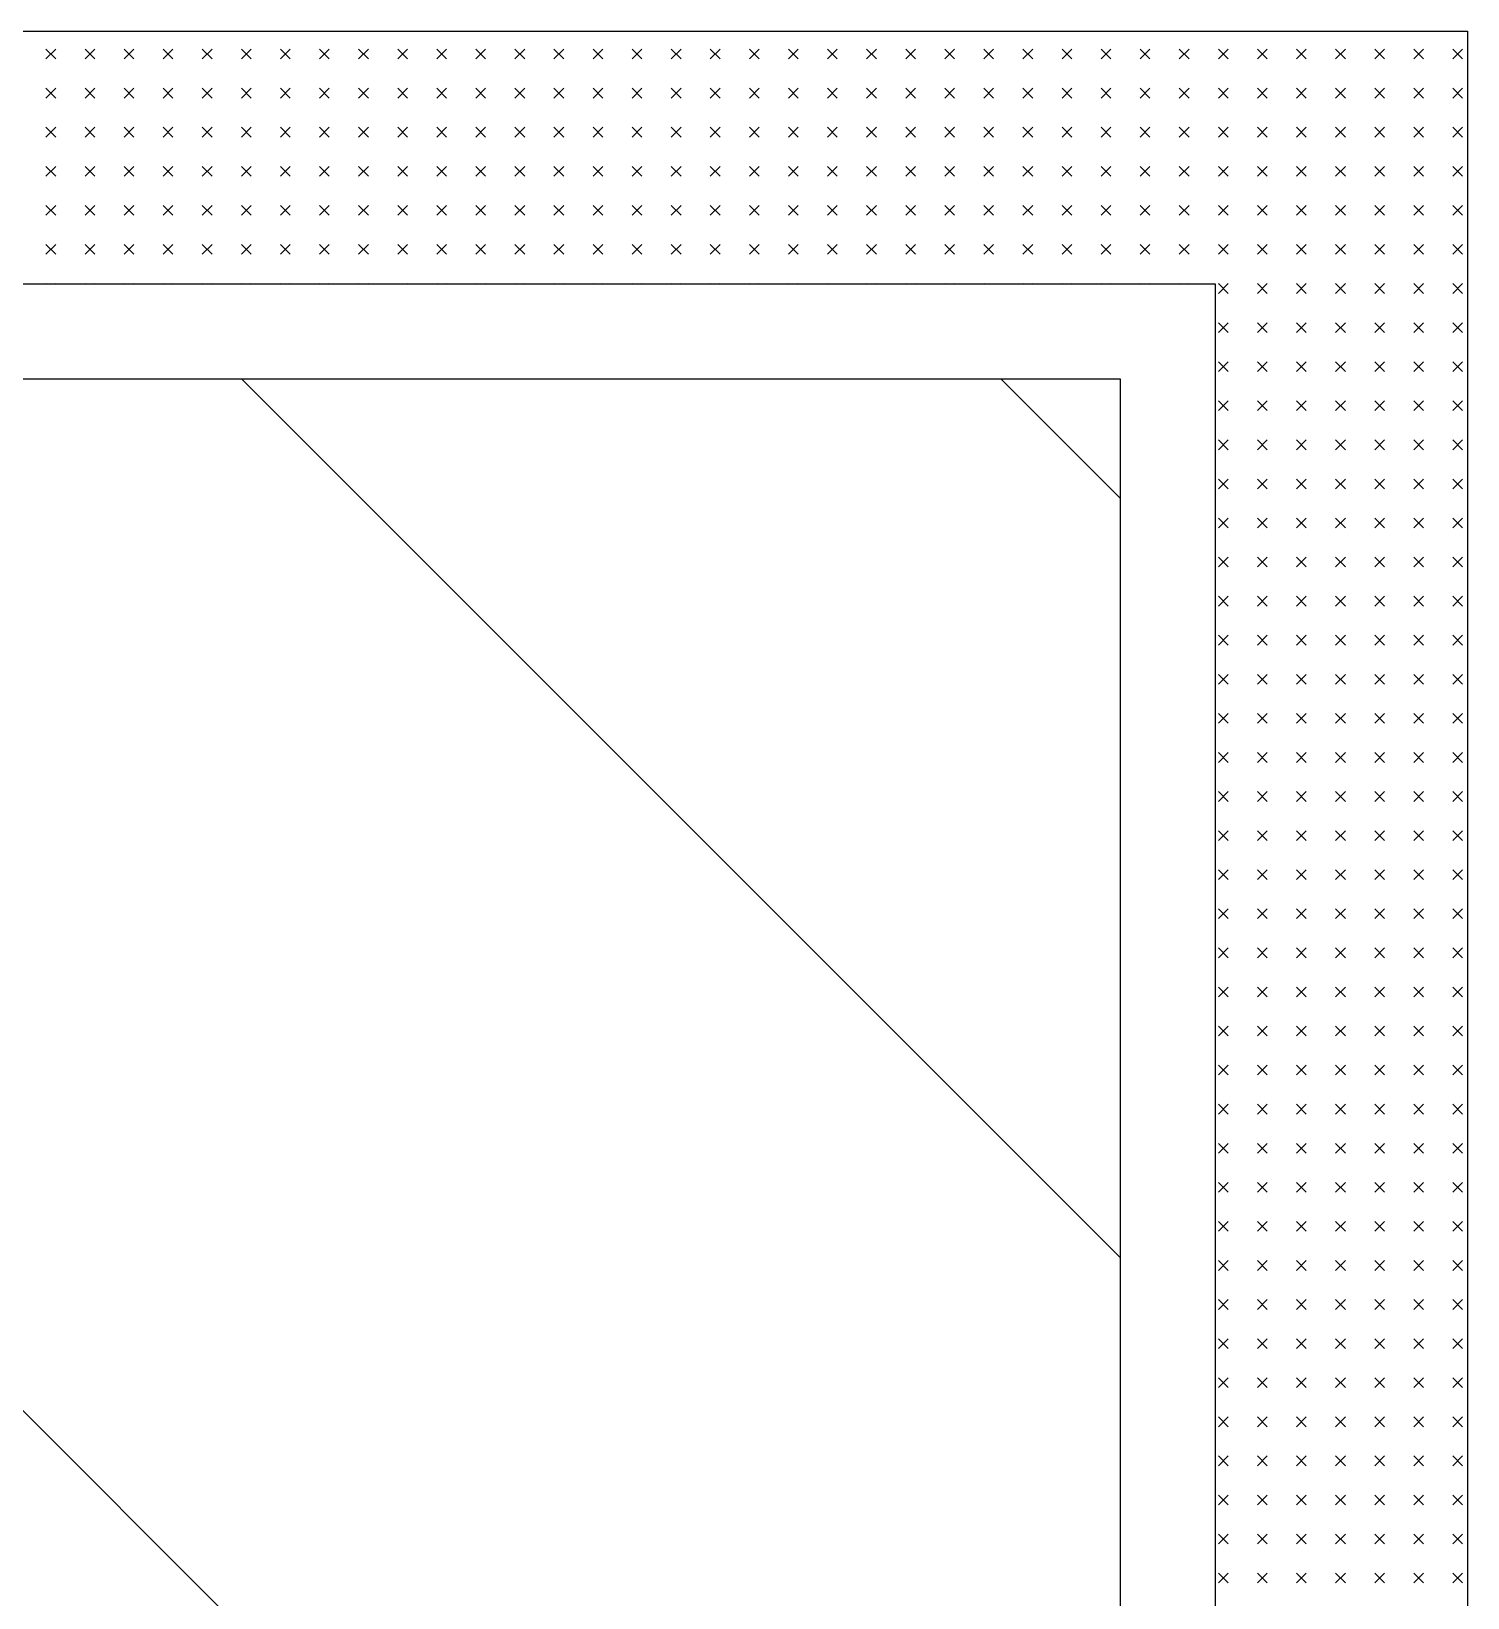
# Model space of a CAD drawing. Extents: x -6243262 to 3079315, y -2914302 to 172723.
# Drawn here: x -5825971 to -5825510, y -665148 to -664644 of the extents above; entities that cross this region are included whole.
import ezdxf

# ---------------------------------------------------------------- set-up
doc = ezdxf.new("R2010")
doc.units = 0
doc.header["$LTSCALE"] = 1000
doc.layers.add('fur', color=253, linetype='Continuous')

# ---------------------------------------------------------------- blocks, each defined once
blk = doc.blocks.new('$plan$00002641')
at = {"layer": 'fur', "color": 0}
for p, q in [((1287.8, 393.54), (1287.8, -357.56)), ((1318.25, 363.09), (1318.25, -327.11)), ((2002.59, -327.11), (1318.25, 357.23)), ((1215.48, 18.16), (1212.34, 15.02)), ((1215.48, 15.02), (1212.34, 18.16)), ((1228.04, 18.16), (1224.9, 15.02)), ((1228.04, 15.02), (1224.9, 18.16)), ((1240.6, 18.16), (1237.46, 15.02)), ((1240.6, 15.02), (1237.46, 18.16)), ((1253.16, 18.16), (1250.02, 15.02)), ((1253.16, 15.02), (1250.02, 18.16)), ((1265.72, 18.16), (1262.58, 15.02)), ((1265.72, 15.02), (1262.58, 18.16)), ((1278.28, 18.16), (1275.14, 15.02)), ((1278.28, 15.02), (1275.14, 18.16)), ((1287.8, 18.06), (1287.7, 18.16)), ((1287.8, 15.12), (1287.7, 15.02)), ((1215.48, 5.6), (1212.34, 2.46)), ((1215.48, 2.46), (1212.34, 5.6)), ((1228.04, 5.6), (1224.9, 2.46)), ((1228.04, 2.46), (1224.9, 5.6)), ((1240.6, 5.6), (1237.46, 2.46)), ((1240.6, 2.46), (1237.46, 5.6)), ((1253.16, 5.6), (1250.02, 2.46)), ((1253.16, 2.46), (1250.02, 5.6)), ((1265.72, 5.6), (1262.58, 2.46)), ((1265.72, 2.46), (1262.58, 5.6)), ((1278.28, 5.6), (1275.14, 2.46)), ((1278.28, 2.46), (1275.14, 5.6)), ((1287.8, 5.5), (1287.7, 5.6)), ((1287.8, 2.56), (1287.7, 2.46)), ((1215.48, -6.96), (1212.34, -10.1)), ((1215.48, -10.1), (1212.34, -6.96)), ((1228.04, -6.96), (1224.9, -10.1)), ((1228.04, -10.1), (1224.9, -6.96)), ((1240.6, -6.96), (1237.46, -10.1)), ((1240.6, -10.1), (1237.46, -6.96)), ((1253.16, -6.96), (1250.02, -10.1)), ((1253.16, -10.1), (1250.02, -6.96)), ((1265.72, -6.96), (1262.58, -10.1)), ((1265.72, -10.1), (1262.58, -6.96)), ((1278.28, -6.96), (1275.14, -10.1)), ((1278.28, -10.1), (1275.14, -6.96)), ((1287.8, -7.06), (1287.7, -6.96)), ((1287.8, -10), (1287.7, -10.1)), ((1215.48, -19.52), (1212.34, -22.66)), ((1215.48, -22.66), (1212.34, -19.52)), ((1228.04, -19.52), (1224.9, -22.66)), ((1228.04, -22.66), (1224.9, -19.52)), ((1240.6, -19.52), (1237.46, -22.66)), ((1240.6, -22.66), (1237.46, -19.52)), ((1253.16, -19.52), (1250.02, -22.66)), ((1253.16, -22.66), (1250.02, -19.52)), ((1265.72, -19.52), (1262.58, -22.66)), ((1265.72, -22.66), (1262.58, -19.52)), ((1278.28, -19.52), (1275.14, -22.66)), ((1278.28, -22.66), (1275.14, -19.52)), ((1287.8, -19.62), (1287.7, -19.52)), ((1287.8, -22.56), (1287.7, -22.66)), ((1215.48, -32.08), (1212.34, -35.22)), ((1215.48, -35.22), (1212.34, -32.08)), ((1228.04, -32.08), (1224.9, -35.22)), ((1228.04, -35.22), (1224.9, -32.08)), ((1240.6, -32.08), (1237.46, -35.22)), ((1240.6, -35.22), (1237.46, -32.08)), ((1253.16, -32.08), (1250.02, -35.22)), ((1253.16, -35.22), (1250.02, -32.08)), ((1265.72, -32.08), (1262.58, -35.22)), ((1265.72, -35.22), (1262.58, -32.08)), ((1278.28, -32.08), (1275.14, -35.22)), ((1278.28, -35.22), (1275.14, -32.08)), ((1287.8, -32.18), (1287.7, -32.08)), ((1287.8, -35.12), (1287.7, -35.22)), ((1215.48, -44.64), (1212.34, -47.78)), ((1215.48, -47.78), (1212.34, -44.64)), ((1228.04, -44.64), (1224.9, -47.78)), ((1228.04, -47.78), (1224.9, -44.64)), ((1240.6, -44.64), (1237.46, -47.78)), ((1240.6, -47.78), (1237.46, -44.64)), ((1253.16, -44.64), (1250.02, -47.78)), ((1253.16, -47.78), (1250.02, -44.64)), ((1265.72, -44.64), (1262.58, -47.78)), ((1265.72, -47.78), (1262.58, -44.64)), ((1278.28, -44.64), (1275.14, -47.78)), ((1278.28, -47.78), (1275.14, -44.64)), ((1287.8, -44.74), (1287.7, -44.64)), ((1600.67, -327.11), (1318.25, -44.69)), ((1287.8, -47.68), (1287.7, -47.78)), ((1215.48, -57.2), (1212.34, -60.34)), ((1215.48, -60.34), (1212.34, -57.2)), ((1228.04, -57.2), (1224.9, -60.34)), ((1228.04, -60.34), (1224.9, -57.2)), ((1240.6, -57.2), (1237.46, -60.34)), ((1240.6, -60.34), (1237.46, -57.2)), ((1253.16, -57.2), (1250.02, -60.34)), ((1253.16, -60.34), (1250.02, -57.2)), ((1265.72, -57.2), (1262.58, -60.34)), ((1265.72, -60.34), (1262.58, -57.2)), ((1278.28, -57.2), (1275.14, -60.34)), ((1278.28, -60.34), (1275.14, -57.2)), ((1287.8, -57.3), (1287.7, -57.2)), ((1287.8, -60.24), (1287.7, -60.34)), ((1215.48, -69.76), (1212.34, -72.9)), ((1215.48, -72.9), (1212.34, -69.76)), ((1228.04, -69.76), (1224.9, -72.9)), ((1228.04, -72.9), (1224.9, -69.76)), ((1240.6, -69.76), (1237.46, -72.9)), ((1240.6, -72.9), (1237.46, -69.76)), ((1253.16, -69.76), (1250.02, -72.9)), ((1253.16, -72.9), (1250.02, -69.76)), ((1265.72, -69.76), (1262.58, -72.9)), ((1265.72, -72.9), (1262.58, -69.76)), ((1278.28, -69.76), (1275.14, -72.9)), ((1278.28, -72.9), (1275.14, -69.76)), ((1287.8, -69.86), (1287.7, -69.76)), ((1287.8, -72.8), (1287.7, -72.9)), ((1215.48, -82.32), (1212.34, -85.46)), ((1215.48, -85.46), (1212.34, -82.32)), ((1228.04, -82.32), (1224.9, -85.46)), ((1228.04, -85.46), (1224.9, -82.32)), ((1240.6, -82.32), (1237.46, -85.46)), ((1240.6, -85.46), (1237.46, -82.32)), ((1253.16, -82.32), (1250.02, -85.46)), ((1253.16, -85.46), (1250.02, -82.32)), ((1265.72, -82.32), (1262.58, -85.46)), ((1265.72, -85.46), (1262.58, -82.32)), ((1278.28, -82.32), (1275.14, -85.46)), ((1278.28, -85.46), (1275.14, -82.32)), ((1287.8, -82.42), (1287.7, -82.32)), ((1287.8, -85.36), (1287.7, -85.46)), ((1215.48, -94.88), (1212.34, -98.02)), ((1215.48, -98.02), (1212.34, -94.88)), ((1228.04, -94.88), (1224.9, -98.02)), ((1228.04, -98.02), (1224.9, -94.88)), ((1240.6, -94.88), (1237.46, -98.02)), ((1240.6, -98.02), (1237.46, -94.88)), ((1253.16, -94.88), (1250.02, -98.02)), ((1253.16, -98.02), (1250.02, -94.88)), ((1265.72, -94.88), (1262.58, -98.02)), ((1265.72, -98.02), (1262.58, -94.88)), ((1278.28, -94.88), (1275.14, -98.02)), ((1278.28, -98.02), (1275.14, -94.88)), ((1287.8, -94.98), (1287.7, -94.88)), ((1287.8, -97.92), (1287.7, -98.02)), ((1215.48, -107.44), (1212.34, -110.58)), ((1215.48, -110.58), (1212.34, -107.44)), ((1228.04, -107.44), (1224.9, -110.58)), ((1228.04, -110.58), (1224.9, -107.44)), ((1240.6, -107.44), (1237.46, -110.58)), ((1240.6, -110.58), (1237.46, -107.44)), ((1253.16, -107.44), (1250.02, -110.58)), ((1253.16, -110.58), (1250.02, -107.44)), ((1265.72, -107.44), (1262.58, -110.58)), ((1265.72, -110.58), (1262.58, -107.44)), ((1278.28, -107.44), (1275.14, -110.58)), ((1278.28, -110.58), (1275.14, -107.44)), ((1287.8, -107.54), (1287.7, -107.44)), ((1287.8, -110.48), (1287.7, -110.58)), ((1215.48, -120), (1212.34, -123.14)), ((1215.48, -123.14), (1212.34, -120)), ((1228.04, -120), (1224.9, -123.14)), ((1228.04, -123.14), (1224.9, -120)), ((1240.6, -120), (1237.46, -123.14)), ((1240.6, -123.14), (1237.46, -120)), ((1253.16, -120), (1250.02, -123.14)), ((1253.16, -123.14), (1250.02, -120)), ((1265.72, -120), (1262.58, -123.14)), ((1265.72, -123.14), (1262.58, -120)), ((1278.28, -120), (1275.14, -123.14)), ((1278.28, -123.14), (1275.14, -120)), ((1287.8, -120.1), (1287.7, -120)), ((1287.8, -123.04), (1287.7, -123.14)), ((1215.48, -132.56), (1212.34, -135.7)), ((1215.48, -135.7), (1212.34, -132.56)), ((1228.04, -132.56), (1224.9, -135.7)), ((1228.04, -135.7), (1224.9, -132.56)), ((1240.6, -132.56), (1237.46, -135.7)), ((1240.6, -135.7), (1237.46, -132.56)), ((1253.16, -132.56), (1250.02, -135.7)), ((1253.16, -135.7), (1250.02, -132.56)), ((1265.72, -132.56), (1262.58, -135.7)), ((1265.72, -135.7), (1262.58, -132.56)), ((1278.28, -132.56), (1275.14, -135.7)), ((1278.28, -135.7), (1275.14, -132.56)), ((1287.8, -132.66), (1287.7, -132.56)), ((1287.8, -135.6), (1287.7, -135.7)), ((1215.48, -145.12), (1212.34, -148.26)), ((1215.48, -148.26), (1212.34, -145.12)), ((1228.04, -145.12), (1224.9, -148.26)), ((1228.04, -148.26), (1224.9, -145.12)), ((1240.6, -145.12), (1237.46, -148.26)), ((1240.6, -148.26), (1237.46, -145.12)), ((1253.16, -145.12), (1250.02, -148.26)), ((1253.16, -148.26), (1250.02, -145.12)), ((1265.72, -145.12), (1262.58, -148.26)), ((1265.72, -148.26), (1262.58, -145.12)), ((1278.28, -148.26), (1275.14, -145.12)), ((1278.28, -145.12), (1275.14, -148.26)), ((1287.8, -145.22), (1287.7, -145.12)), ((1287.8, -148.16), (1287.7, -148.26)), ((1215.48, -157.68), (1212.34, -160.82)), ((1215.48, -160.82), (1212.34, -157.68)), ((1228.04, -157.68), (1224.9, -160.82)), ((1228.04, -160.82), (1224.9, -157.68)), ((1240.6, -157.68), (1237.46, -160.82)), ((1240.6, -160.82), (1237.46, -157.68)), ((1253.16, -157.68), (1250.02, -160.82)), ((1253.16, -160.82), (1250.02, -157.68)), ((1265.72, -160.82), (1262.58, -157.68)), ((1265.72, -157.68), (1262.58, -160.82)), ((1278.28, -160.82), (1275.14, -157.68)), ((1278.28, -157.68), (1275.14, -160.82)), ((1287.8, -157.78), (1287.7, -157.68)), ((1287.8, -160.72), (1287.7, -160.82)), ((1215.48, -170.24), (1212.34, -173.38)), ((1215.48, -173.38), (1212.34, -170.24)), ((1228.04, -170.24), (1224.9, -173.38)), ((1228.04, -173.38), (1224.9, -170.24)), ((1240.6, -170.24), (1237.46, -173.38)), ((1240.6, -173.38), (1237.46, -170.24)), ((1253.16, -173.38), (1250.02, -170.24)), ((1253.16, -170.24), (1250.02, -173.38)), ((1265.72, -173.38), (1262.58, -170.24)), ((1265.72, -170.24), (1262.58, -173.38)), ((1278.28, -173.38), (1275.14, -170.24)), ((1278.28, -170.24), (1275.14, -173.38)), ((1287.8, -170.34), (1287.7, -170.24)), ((1287.8, -173.28), (1287.7, -173.38)), ((1215.48, -182.8), (1212.34, -185.94)), ((1215.48, -185.94), (1212.34, -182.8)), ((1228.04, -182.8), (1224.9, -185.94)), ((1228.04, -185.94), (1224.9, -182.8)), ((1240.6, -185.94), (1237.46, -182.8)), ((1240.6, -182.8), (1237.46, -185.94)), ((1253.16, -185.94), (1250.02, -182.8)), ((1253.16, -182.8), (1250.02, -185.94)), ((1265.72, -185.94), (1262.58, -182.8)), ((1265.72, -182.8), (1262.58, -185.94)), ((1278.28, -185.94), (1275.14, -182.8)), ((1278.28, -182.8), (1275.14, -185.94)), ((1287.8, -182.9), (1287.7, -182.8)), ((1287.8, -185.84), (1287.7, -185.94)), ((1215.48, -195.36), (1212.34, -198.5)), ((1215.48, -198.5), (1212.34, -195.36)), ((1228.04, -195.36), (1224.9, -198.5)), ((1228.04, -198.5), (1224.9, -195.36)), ((1240.6, -198.5), (1237.46, -195.36)), ((1240.6, -195.36), (1237.46, -198.5)), ((1253.16, -198.5), (1250.02, -195.36)), ((1253.16, -195.36), (1250.02, -198.5)), ((1265.72, -198.5), (1262.58, -195.36)), ((1265.72, -195.36), (1262.58, -198.5)), ((1278.28, -198.5), (1275.14, -195.36)), ((1278.28, -195.36), (1275.14, -198.5)), ((1287.8, -195.46), (1287.7, -195.36)), ((1287.8, -198.4), (1287.7, -198.5)), ((1215.48, -207.92), (1212.34, -211.06)), ((1215.48, -211.06), (1212.34, -207.92)), ((1228.04, -211.06), (1224.9, -207.92)), ((1228.04, -207.92), (1224.9, -211.06)), ((1240.6, -211.06), (1237.46, -207.92)), ((1240.6, -207.92), (1237.46, -211.06)), ((1253.16, -211.06), (1250.02, -207.92)), ((1253.16, -207.92), (1250.02, -211.06)), ((1265.72, -211.06), (1262.58, -207.92)), ((1265.72, -207.92), (1262.58, -211.06)), ((1278.28, -211.06), (1275.14, -207.92)), ((1278.28, -207.92), (1275.14, -211.06)), ((1287.8, -208.02), (1287.7, -207.92)), ((1287.8, -210.96), (1287.7, -211.06)), ((1215.48, -223.62), (1212.34, -220.48)), ((1215.48, -220.48), (1212.34, -223.62)), ((1228.04, -223.62), (1224.9, -220.48)), ((1228.04, -220.48), (1224.9, -223.62)), ((1240.6, -223.62), (1237.46, -220.48)), ((1240.6, -220.48), (1237.46, -223.62)), ((1253.16, -223.62), (1250.02, -220.48)), ((1253.16, -220.48), (1250.02, -223.62)), ((1265.72, -223.62), (1262.58, -220.48)), ((1265.72, -220.48), (1262.58, -223.62)), ((1278.28, -223.62), (1275.14, -220.48)), ((1278.28, -220.48), (1275.14, -223.62)), ((1287.8, -220.58), (1287.7, -220.48)), ((1287.8, -223.52), (1287.7, -223.62)), ((1215.48, -236.18), (1212.34, -233.04)), ((1215.48, -233.04), (1212.34, -236.18)), ((1228.04, -236.18), (1224.9, -233.04)), ((1228.04, -233.04), (1224.9, -236.18)), ((1240.6, -236.18), (1237.46, -233.04)), ((1240.6, -233.04), (1237.46, -236.18)), ((1253.16, -236.18), (1250.02, -233.04)), ((1253.16, -233.04), (1250.02, -236.18)), ((1265.72, -236.18), (1262.58, -233.04)), ((1265.72, -233.04), (1262.58, -236.18)), ((1278.28, -236.18), (1275.14, -233.04)), ((1278.28, -233.04), (1275.14, -236.18)), ((1287.8, -233.14), (1287.7, -233.04)), ((1287.8, -236.08), (1287.7, -236.18)), ((1215.48, -248.74), (1212.34, -245.6)), ((1215.48, -245.6), (1212.34, -248.74)), ((1228.04, -248.74), (1224.9, -245.6)), ((1228.04, -245.6), (1224.9, -248.74)), ((1240.6, -248.74), (1237.46, -245.6)), ((1240.6, -245.6), (1237.46, -248.74)), ((1253.16, -248.74), (1250.02, -245.6)), ((1253.16, -245.6), (1250.02, -248.74)), ((1265.72, -248.74), (1262.58, -245.6)), ((1265.72, -245.6), (1262.58, -248.74)), ((1278.28, -248.74), (1275.14, -245.6)), ((1278.28, -245.6), (1275.14, -248.74)), ((1287.8, -245.7), (1287.7, -245.6)), ((1287.8, -248.64), (1287.7, -248.74)), ((1215.48, -261.3), (1212.34, -258.16)), ((1215.48, -258.16), (1212.34, -261.3)), ((1228.04, -261.3), (1224.9, -258.16)), ((1228.04, -258.16), (1224.9, -261.3)), ((1240.6, -261.3), (1237.46, -258.16)), ((1240.6, -258.16), (1237.46, -261.3)), ((1253.16, -261.3), (1250.02, -258.16)), ((1253.16, -258.16), (1250.02, -261.3)), ((1265.72, -261.3), (1262.58, -258.16)), ((1265.72, -258.16), (1262.58, -261.3)), ((1278.28, -261.3), (1275.14, -258.16)), ((1278.28, -258.16), (1275.14, -261.3)), ((1287.8, -258.26), (1287.7, -258.16)), ((1287.8, -261.2), (1287.7, -261.3)), ((1215.48, -273.86), (1212.34, -270.72)), ((1215.48, -270.72), (1212.34, -273.86)), ((1228.04, -273.86), (1224.9, -270.72)), ((1228.04, -270.72), (1224.9, -273.86)), ((1240.6, -273.86), (1237.46, -270.72)), ((1240.6, -270.72), (1237.46, -273.86)), ((1253.16, -273.86), (1250.02, -270.72)), ((1253.16, -270.72), (1250.02, -273.86)), ((1265.72, -273.86), (1262.58, -270.72)), ((1265.72, -270.72), (1262.58, -273.86)), ((1278.28, -273.86), (1275.14, -270.72)), ((1278.28, -270.72), (1275.14, -273.86)), ((1287.8, -270.82), (1287.7, -270.72)), ((1287.8, -273.76), (1287.7, -273.86)), ((1215.48, -286.42), (1212.34, -283.28)), ((1215.48, -283.28), (1212.34, -286.42)), ((1228.04, -286.42), (1224.9, -283.28)), ((1228.04, -283.28), (1224.9, -286.42)), ((1240.6, -286.42), (1237.46, -283.28)), ((1240.6, -283.28), (1237.46, -286.42)), ((1253.16, -286.42), (1250.02, -283.28)), ((1253.16, -283.28), (1250.02, -286.42)), ((1265.72, -286.42), (1262.58, -283.28)), ((1265.72, -283.28), (1262.58, -286.42)), ((1278.28, -286.42), (1275.14, -283.28)), ((1278.28, -283.28), (1275.14, -286.42)), ((1287.8, -283.38), (1287.7, -283.28)), ((1287.8, -286.32), (1287.7, -286.42)), ((1356.65, -327.11), (1318.25, -288.71)), ((1215.48, -298.98), (1212.34, -295.84)), ((1215.48, -295.84), (1212.34, -298.98)), ((1228.04, -298.98), (1224.9, -295.84)), ((1228.04, -295.84), (1224.9, -298.98)), ((1240.6, -298.98), (1237.46, -295.84)), ((1240.6, -295.84), (1237.46, -298.98)), ((1253.16, -298.98), (1250.02, -295.84)), ((1253.16, -295.84), (1250.02, -298.98)), ((1265.72, -298.98), (1262.58, -295.84)), ((1265.72, -295.84), (1262.58, -298.98)), ((1278.28, -298.98), (1275.14, -295.84)), ((1278.28, -295.84), (1275.14, -298.98)), ((1287.8, -295.94), (1287.7, -295.84)), ((1287.8, -298.88), (1287.7, -298.98)), ((1215.48, -311.54), (1212.34, -308.4)), ((1215.48, -308.4), (1212.34, -311.54)), ((1228.04, -311.54), (1224.9, -308.4)), ((1228.04, -308.4), (1224.9, -311.54)), ((1240.6, -311.54), (1237.46, -308.4)), ((1240.6, -308.4), (1237.46, -311.54)), ((1253.16, -311.54), (1250.02, -308.4)), ((1253.16, -308.4), (1250.02, -311.54)), ((1265.72, -311.54), (1262.58, -308.4)), ((1265.72, -308.4), (1262.58, -311.54)), ((1278.28, -311.54), (1275.14, -308.4)), ((1278.28, -308.4), (1275.14, -311.54)), ((1287.8, -308.5), (1287.7, -308.4)), ((1287.8, -311.44), (1287.7, -311.54)), ((1215.48, -324.1), (1212.34, -320.96)), ((1215.48, -320.96), (1212.34, -324.1)), ((1228.04, -324.1), (1224.9, -320.96)), ((1228.04, -320.96), (1224.9, -324.1)), ((1240.6, -324.1), (1237.46, -320.96)), ((1240.6, -320.96), (1237.46, -324.1)), ((1253.16, -324.1), (1250.02, -320.96)), ((1253.16, -320.96), (1250.02, -324.1)), ((1265.72, -324.1), (1262.58, -320.96)), ((1265.72, -320.96), (1262.58, -324.1)), ((1278.28, -324.1), (1275.14, -320.96)), ((1278.28, -320.96), (1275.14, -324.1)), ((1287.8, -321.06), (1287.7, -320.96)), ((1287.8, -324), (1287.7, -324.1)), ((1318.25, -327.11), (2008.45, -327.11)), ((1215.48, -336.66), (1212.34, -333.52)), ((1215.48, -333.52), (1212.34, -336.66)), ((1228.04, -336.66), (1224.9, -333.52)), ((1228.04, -333.52), (1224.9, -336.66)), ((1240.6, -336.66), (1237.46, -333.52)), ((1240.6, -333.52), (1237.46, -336.66)), ((1253.16, -336.66), (1250.02, -333.52)), ((1253.16, -333.52), (1250.02, -336.66)), ((1265.72, -336.66), (1262.58, -333.52)), ((1265.72, -333.52), (1262.58, -336.66)), ((1278.28, -336.66), (1275.14, -333.52)), ((1278.28, -333.52), (1275.14, -336.66)), ((1287.8, -333.62), (1287.7, -333.52)), ((1287.8, -336.56), (1287.7, -336.66)), ((1215.48, -349.22), (1212.34, -346.08)), ((1215.48, -346.08), (1212.34, -349.22)), ((1228.04, -349.22), (1224.9, -346.08)), ((1228.04, -346.08), (1224.9, -349.22)), ((1240.6, -349.22), (1237.46, -346.08)), ((1240.6, -346.08), (1237.46, -349.22)), ((1253.16, -349.22), (1250.02, -346.08)), ((1253.16, -346.08), (1250.02, -349.22)), ((1265.72, -349.22), (1262.58, -346.08)), ((1265.72, -346.08), (1262.58, -349.22)), ((1278.28, -349.22), (1275.14, -346.08)), ((1278.28, -346.08), (1275.14, -349.22)), ((1287.8, -346.18), (1287.7, -346.08)), ((1287.8, -349.12), (1287.7, -349.22)), ((1215.48, -361.78), (1212.34, -358.64)), ((1215.48, -358.64), (1212.34, -361.78)), ((1228.04, -361.78), (1224.9, -358.64)), ((1228.04, -358.64), (1224.9, -361.78)), ((1240.6, -361.78), (1237.46, -358.64)), ((1240.6, -358.64), (1237.46, -361.78)), ((1253.16, -361.78), (1250.02, -358.64)), ((1253.16, -358.64), (1250.02, -361.78)), ((1265.72, -361.78), (1262.58, -358.64)), ((1265.72, -358.64), (1262.58, -361.78)), ((1278.28, -361.78), (1275.14, -358.64)), ((1278.28, -358.64), (1275.14, -361.78)), ((1290.84, -361.78), (1287.7, -358.64)), ((1290.84, -358.64), (1287.7, -361.78)), ((1287.8, -357.56), (2038.9, -357.56)), ((1303.4, -361.78), (1300.26, -358.64)), ((1303.4, -358.64), (1300.26, -361.78)), ((1315.96, -361.78), (1312.82, -358.64)), ((1315.96, -358.64), (1312.82, -361.78)), ((1328.52, -361.78), (1325.38, -358.64)), ((1328.52, -358.64), (1325.38, -361.78)), ((1341.08, -361.78), (1337.94, -358.64)), ((1341.08, -358.64), (1337.94, -361.78)), ((1353.64, -361.78), (1350.5, -358.64)), ((1353.64, -358.64), (1350.5, -361.78)), ((1366.2, -361.78), (1363.06, -358.64)), ((1366.2, -358.64), (1363.06, -361.78)), ((1378.76, -361.78), (1375.62, -358.64)), ((1378.76, -358.64), (1375.62, -361.78)), ((1391.32, -361.78), (1388.18, -358.64)), ((1391.32, -358.64), (1388.18, -361.78)), ((1403.88, -361.78), (1400.74, -358.64)), ((1403.88, -358.64), (1400.74, -361.78)), ((1416.44, -361.78), (1413.3, -358.64)), ((1416.44, -358.64), (1413.3, -361.78)), ((1429, -361.78), (1425.86, -358.64)), ((1429, -358.64), (1425.86, -361.78)), ((1441.56, -361.78), (1438.42, -358.64)), ((1441.56, -358.64), (1438.42, -361.78)), ((1454.12, -361.78), (1450.98, -358.64)), ((1454.12, -358.64), (1450.98, -361.78)), ((1466.68, -361.78), (1463.54, -358.64)), ((1466.68, -358.64), (1463.54, -361.78)), ((1479.24, -361.78), (1476.1, -358.64)), ((1479.24, -358.64), (1476.1, -361.78)), ((1491.8, -358.64), (1488.66, -361.78)), ((1491.8, -361.78), (1488.66, -358.64)), ((1504.36, -358.64), (1501.22, -361.78)), ((1504.36, -361.78), (1501.22, -358.64)), ((1516.92, -358.64), (1513.78, -361.78)), ((1516.92, -361.78), (1513.78, -358.64)), ((1529.48, -358.64), (1526.34, -361.78)), ((1529.48, -361.78), (1526.34, -358.64)), ((1542.04, -358.64), (1538.9, -361.78)), ((1542.04, -361.78), (1538.9, -358.64)), ((1554.6, -358.64), (1551.46, -361.78)), ((1554.6, -361.78), (1551.46, -358.64)), ((1567.16, -358.64), (1564.02, -361.78)), ((1567.16, -361.78), (1564.02, -358.64)), ((1579.72, -358.64), (1576.58, -361.78)), ((1579.72, -361.78), (1576.58, -358.64)), ((1592.28, -358.64), (1589.14, -361.78)), ((1592.28, -361.78), (1589.14, -358.64)), ((1604.84, -358.64), (1601.7, -361.78)), ((1604.84, -361.78), (1601.7, -358.64)), ((1617.4, -358.64), (1614.26, -361.78)), ((1617.4, -361.78), (1614.26, -358.64)), ((1629.96, -358.64), (1626.82, -361.78)), ((1629.96, -361.78), (1626.82, -358.64)), ((1642.52, -358.64), (1639.38, -361.78)), ((1642.52, -361.78), (1639.38, -358.64)), ((1655.08, -358.64), (1651.94, -361.78)), ((1655.08, -361.78), (1651.94, -358.64)), ((1667.64, -358.64), (1664.5, -361.78)), ((1667.64, -361.78), (1664.5, -358.64)), ((1680.2, -358.64), (1677.06, -361.78)), ((1680.2, -361.78), (1677.06, -358.64)), ((1692.76, -358.64), (1689.62, -361.78)), ((1692.76, -361.78), (1689.62, -358.64)), ((1705.32, -358.64), (1702.18, -361.78)), ((1705.32, -361.78), (1702.18, -358.64)), ((1215.48, -374.34), (1212.34, -371.2)), ((1215.48, -371.2), (1212.34, -374.34)), ((1228.04, -374.34), (1224.9, -371.2)), ((1228.04, -371.2), (1224.9, -374.34)), ((1240.6, -374.34), (1237.46, -371.2)), ((1240.6, -371.2), (1237.46, -374.34)), ((1253.16, -374.34), (1250.02, -371.2)), ((1253.16, -371.2), (1250.02, -374.34)), ((1265.72, -374.34), (1262.58, -371.2)), ((1265.72, -371.2), (1262.58, -374.34)), ((1278.28, -374.34), (1275.14, -371.2)), ((1278.28, -371.2), (1275.14, -374.34)), ((1290.84, -374.34), (1287.7, -371.2)), ((1290.84, -371.2), (1287.7, -374.34)), ((1303.4, -374.34), (1300.26, -371.2)), ((1303.4, -371.2), (1300.26, -374.34)), ((1315.96, -374.34), (1312.82, -371.2)), ((1315.96, -371.2), (1312.82, -374.34)), ((1328.52, -374.34), (1325.38, -371.2)), ((1328.52, -371.2), (1325.38, -374.34)), ((1341.08, -374.34), (1337.94, -371.2)), ((1341.08, -371.2), (1337.94, -374.34)), ((1353.64, -374.34), (1350.5, -371.2)), ((1353.64, -371.2), (1350.5, -374.34)), ((1366.2, -374.34), (1363.06, -371.2)), ((1366.2, -371.2), (1363.06, -374.34)), ((1378.76, -374.34), (1375.62, -371.2)), ((1378.76, -371.2), (1375.62, -374.34)), ((1391.32, -374.34), (1388.18, -371.2)), ((1391.32, -371.2), (1388.18, -374.34)), ((1403.88, -374.34), (1400.74, -371.2)), ((1403.88, -371.2), (1400.74, -374.34)), ((1416.44, -374.34), (1413.3, -371.2)), ((1416.44, -371.2), (1413.3, -374.34)), ((1429, -374.34), (1425.86, -371.2)), ((1429, -371.2), (1425.86, -374.34)), ((1441.56, -374.34), (1438.42, -371.2)), ((1441.56, -371.2), (1438.42, -374.34)), ((1454.12, -374.34), (1450.98, -371.2)), ((1454.12, -371.2), (1450.98, -374.34)), ((1466.68, -374.34), (1463.54, -371.2)), ((1466.68, -371.2), (1463.54, -374.34)), ((1479.24, -374.34), (1476.1, -371.2)), ((1479.24, -371.2), (1476.1, -374.34)), ((1491.8, -371.2), (1488.66, -374.34)), ((1491.8, -374.34), (1488.66, -371.2)), ((1504.36, -371.2), (1501.22, -374.34)), ((1504.36, -374.34), (1501.22, -371.2)), ((1516.92, -371.2), (1513.78, -374.34)), ((1516.92, -374.34), (1513.78, -371.2)), ((1529.48, -371.2), (1526.34, -374.34)), ((1529.48, -374.34), (1526.34, -371.2)), ((1542.04, -371.2), (1538.9, -374.34)), ((1542.04, -374.34), (1538.9, -371.2)), ((1554.6, -371.2), (1551.46, -374.34)), ((1554.6, -374.34), (1551.46, -371.2)), ((1567.16, -371.2), (1564.02, -374.34)), ((1567.16, -374.34), (1564.02, -371.2)), ((1579.72, -371.2), (1576.58, -374.34)), ((1579.72, -374.34), (1576.58, -371.2)), ((1592.28, -371.2), (1589.14, -374.34)), ((1592.28, -374.34), (1589.14, -371.2)), ((1604.84, -371.2), (1601.7, -374.34)), ((1604.84, -374.34), (1601.7, -371.2)), ((1617.4, -371.2), (1614.26, -374.34)), ((1617.4, -374.34), (1614.26, -371.2)), ((1629.96, -371.2), (1626.82, -374.34)), ((1629.96, -374.34), (1626.82, -371.2)), ((1642.52, -371.2), (1639.38, -374.34)), ((1642.52, -374.34), (1639.38, -371.2)), ((1655.08, -371.2), (1651.94, -374.34)), ((1655.08, -374.34), (1651.94, -371.2)), ((1667.64, -371.2), (1664.5, -374.34)), ((1667.64, -374.34), (1664.5, -371.2)), ((1680.2, -371.2), (1677.06, -374.34)), ((1680.2, -374.34), (1677.06, -371.2)), ((1692.76, -371.2), (1689.62, -374.34)), ((1692.76, -374.34), (1689.62, -371.2)), ((1705.32, -371.2), (1702.18, -374.34)), ((1705.32, -374.34), (1702.18, -371.2)), ((1215.48, -386.9), (1212.34, -383.76)), ((1215.48, -383.76), (1212.34, -386.9)), ((1228.04, -386.9), (1224.9, -383.76)), ((1228.04, -383.76), (1224.9, -386.9)), ((1240.6, -386.9), (1237.46, -383.76)), ((1240.6, -383.76), (1237.46, -386.9)), ((1253.16, -386.9), (1250.02, -383.76)), ((1253.16, -383.76), (1250.02, -386.9)), ((1265.72, -386.9), (1262.58, -383.76)), ((1265.72, -383.76), (1262.58, -386.9)), ((1278.28, -386.9), (1275.14, -383.76)), ((1278.28, -383.76), (1275.14, -386.9)), ((1290.84, -386.9), (1287.7, -383.76)), ((1290.84, -383.76), (1287.7, -386.9)), ((1303.4, -386.9), (1300.26, -383.76)), ((1303.4, -383.76), (1300.26, -386.9)), ((1315.96, -386.9), (1312.82, -383.76)), ((1315.96, -383.76), (1312.82, -386.9)), ((1328.52, -386.9), (1325.38, -383.76)), ((1328.52, -383.76), (1325.38, -386.9)), ((1341.08, -386.9), (1337.94, -383.76)), ((1341.08, -383.76), (1337.94, -386.9)), ((1353.64, -386.9), (1350.5, -383.76)), ((1353.64, -383.76), (1350.5, -386.9)), ((1366.2, -386.9), (1363.06, -383.76)), ((1366.2, -383.76), (1363.06, -386.9)), ((1378.76, -386.9), (1375.62, -383.76)), ((1378.76, -383.76), (1375.62, -386.9)), ((1391.32, -386.9), (1388.18, -383.76)), ((1391.32, -383.76), (1388.18, -386.9)), ((1403.88, -386.9), (1400.74, -383.76)), ((1403.88, -383.76), (1400.74, -386.9)), ((1416.44, -386.9), (1413.3, -383.76)), ((1416.44, -383.76), (1413.3, -386.9)), ((1429, -386.9), (1425.86, -383.76)), ((1429, -383.76), (1425.86, -386.9)), ((1441.56, -386.9), (1438.42, -383.76)), ((1441.56, -383.76), (1438.42, -386.9)), ((1454.12, -386.9), (1450.98, -383.76)), ((1454.12, -383.76), (1450.98, -386.9)), ((1466.68, -386.9), (1463.54, -383.76)), ((1466.68, -383.76), (1463.54, -386.9)), ((1479.24, -383.76), (1476.1, -386.9)), ((1479.24, -386.9), (1476.1, -383.76)), ((1491.8, -383.76), (1488.66, -386.9)), ((1491.8, -386.9), (1488.66, -383.76)), ((1504.36, -383.76), (1501.22, -386.9)), ((1504.36, -386.9), (1501.22, -383.76)), ((1516.92, -383.76), (1513.78, -386.9)), ((1516.92, -386.9), (1513.78, -383.76)), ((1529.48, -383.76), (1526.34, -386.9)), ((1529.48, -386.9), (1526.34, -383.76)), ((1542.04, -383.76), (1538.9, -386.9)), ((1542.04, -386.9), (1538.9, -383.76)), ((1554.6, -383.76), (1551.46, -386.9)), ((1554.6, -386.9), (1551.46, -383.76)), ((1567.16, -383.76), (1564.02, -386.9)), ((1567.16, -386.9), (1564.02, -383.76)), ((1579.72, -383.76), (1576.58, -386.9)), ((1579.72, -386.9), (1576.58, -383.76)), ((1592.28, -383.76), (1589.14, -386.9)), ((1592.28, -386.9), (1589.14, -383.76)), ((1604.84, -383.76), (1601.7, -386.9)), ((1604.84, -386.9), (1601.7, -383.76)), ((1617.4, -383.76), (1614.26, -386.9)), ((1617.4, -386.9), (1614.26, -383.76)), ((1629.96, -383.76), (1626.82, -386.9)), ((1629.96, -386.9), (1626.82, -383.76)), ((1642.52, -383.76), (1639.38, -386.9)), ((1642.52, -386.9), (1639.38, -383.76)), ((1655.08, -383.76), (1651.94, -386.9)), ((1655.08, -386.9), (1651.94, -383.76)), ((1667.64, -383.76), (1664.5, -386.9)), ((1667.64, -386.9), (1664.5, -383.76)), ((1680.2, -383.76), (1677.06, -386.9)), ((1680.2, -386.9), (1677.06, -383.76)), ((1692.76, -383.76), (1689.62, -386.9)), ((1692.76, -386.9), (1689.62, -383.76)), ((1705.32, -383.76), (1702.18, -386.9)), ((1705.32, -386.9), (1702.18, -383.76)), ((1215.48, -399.46), (1212.34, -396.32)), ((1215.48, -396.32), (1212.34, -399.46)), ((1228.04, -399.46), (1224.9, -396.32)), ((1228.04, -396.32), (1224.9, -399.46)), ((1240.6, -399.46), (1237.46, -396.32)), ((1240.6, -396.32), (1237.46, -399.46)), ((1253.16, -399.46), (1250.02, -396.32)), ((1253.16, -396.32), (1250.02, -399.46)), ((1265.72, -399.46), (1262.58, -396.32)), ((1265.72, -396.32), (1262.58, -399.46)), ((1278.28, -399.46), (1275.14, -396.32)), ((1278.28, -396.32), (1275.14, -399.46)), ((1290.84, -399.46), (1287.7, -396.32)), ((1290.84, -396.32), (1287.7, -399.46)), ((1303.4, -399.46), (1300.26, -396.32)), ((1303.4, -396.32), (1300.26, -399.46)), ((1315.96, -399.46), (1312.82, -396.32)), ((1315.96, -396.32), (1312.82, -399.46)), ((1328.52, -399.46), (1325.38, -396.32)), ((1328.52, -396.32), (1325.38, -399.46)), ((1341.08, -399.46), (1337.94, -396.32)), ((1341.08, -396.32), (1337.94, -399.46)), ((1353.64, -399.46), (1350.5, -396.32)), ((1353.64, -396.32), (1350.5, -399.46)), ((1366.2, -399.46), (1363.06, -396.32)), ((1366.2, -396.32), (1363.06, -399.46)), ((1378.76, -399.46), (1375.62, -396.32)), ((1378.76, -396.32), (1375.62, -399.46)), ((1391.32, -399.46), (1388.18, -396.32)), ((1391.32, -396.32), (1388.18, -399.46)), ((1403.88, -399.46), (1400.74, -396.32)), ((1403.88, -396.32), (1400.74, -399.46)), ((1416.44, -399.46), (1413.3, -396.32)), ((1416.44, -396.32), (1413.3, -399.46)), ((1429, -399.46), (1425.86, -396.32)), ((1429, -396.32), (1425.86, -399.46)), ((1441.56, -399.46), (1438.42, -396.32)), ((1441.56, -396.32), (1438.42, -399.46)), ((1454.12, -399.46), (1450.98, -396.32)), ((1454.12, -396.32), (1450.98, -399.46)), ((1466.68, -396.32), (1463.54, -399.46)), ((1466.68, -399.46), (1463.54, -396.32)), ((1479.24, -396.32), (1476.1, -399.46)), ((1479.24, -399.46), (1476.1, -396.32)), ((1491.8, -396.32), (1488.66, -399.46)), ((1491.8, -399.46), (1488.66, -396.32)), ((1504.36, -396.32), (1501.22, -399.46)), ((1504.36, -399.46), (1501.22, -396.32)), ((1516.92, -396.32), (1513.78, -399.46)), ((1516.92, -399.46), (1513.78, -396.32)), ((1529.48, -396.32), (1526.34, -399.46)), ((1529.48, -399.46), (1526.34, -396.32)), ((1542.04, -396.32), (1538.9, -399.46)), ((1542.04, -399.46), (1538.9, -396.32)), ((1554.6, -396.32), (1551.46, -399.46)), ((1554.6, -399.46), (1551.46, -396.32)), ((1567.16, -396.32), (1564.02, -399.46)), ((1567.16, -399.46), (1564.02, -396.32)), ((1579.72, -396.32), (1576.58, -399.46)), ((1579.72, -399.46), (1576.58, -396.32)), ((1592.28, -396.32), (1589.14, -399.46)), ((1592.28, -399.46), (1589.14, -396.32)), ((1604.84, -396.32), (1601.7, -399.46)), ((1604.84, -399.46), (1601.7, -396.32)), ((1617.4, -396.32), (1614.26, -399.46)), ((1617.4, -399.46), (1614.26, -396.32)), ((1629.96, -396.32), (1626.82, -399.46)), ((1629.96, -399.46), (1626.82, -396.32)), ((1642.52, -396.32), (1639.38, -399.46)), ((1642.52, -399.46), (1639.38, -396.32)), ((1655.08, -396.32), (1651.94, -399.46)), ((1655.08, -399.46), (1651.94, -396.32)), ((1667.64, -396.32), (1664.5, -399.46)), ((1667.64, -399.46), (1664.5, -396.32)), ((1680.2, -396.32), (1677.06, -399.46)), ((1680.2, -399.46), (1677.06, -396.32)), ((1692.76, -396.32), (1689.62, -399.46)), ((1692.76, -399.46), (1689.62, -396.32)), ((1705.32, -396.32), (1702.18, -399.46)), ((1705.32, -399.46), (1702.18, -396.32)), ((1215.48, -412.02), (1212.34, -408.88)), ((1215.48, -408.88), (1212.34, -412.02)), ((1228.04, -412.02), (1224.9, -408.88)), ((1228.04, -408.88), (1224.9, -412.02)), ((1240.6, -412.02), (1237.46, -408.88)), ((1240.6, -408.88), (1237.46, -412.02)), ((1253.16, -412.02), (1250.02, -408.88)), ((1253.16, -408.88), (1250.02, -412.02)), ((1265.72, -412.02), (1262.58, -408.88)), ((1265.72, -408.88), (1262.58, -412.02)), ((1278.28, -412.02), (1275.14, -408.88)), ((1278.28, -408.88), (1275.14, -412.02)), ((1290.84, -412.02), (1287.7, -408.88)), ((1290.84, -408.88), (1287.7, -412.02)), ((1303.4, -412.02), (1300.26, -408.88)), ((1303.4, -408.88), (1300.26, -412.02)), ((1315.96, -412.02), (1312.82, -408.88)), ((1315.96, -408.88), (1312.82, -412.02)), ((1328.52, -412.02), (1325.38, -408.88)), ((1328.52, -408.88), (1325.38, -412.02)), ((1341.08, -412.02), (1337.94, -408.88)), ((1341.08, -408.88), (1337.94, -412.02)), ((1353.64, -412.02), (1350.5, -408.88)), ((1353.64, -408.88), (1350.5, -412.02)), ((1366.2, -412.02), (1363.06, -408.88)), ((1366.2, -408.88), (1363.06, -412.02)), ((1378.76, -412.02), (1375.62, -408.88)), ((1378.76, -408.88), (1375.62, -412.02)), ((1391.32, -412.02), (1388.18, -408.88)), ((1391.32, -408.88), (1388.18, -412.02)), ((1403.88, -412.02), (1400.74, -408.88)), ((1403.88, -408.88), (1400.74, -412.02)), ((1416.44, -412.02), (1413.3, -408.88)), ((1416.44, -408.88), (1413.3, -412.02)), ((1429, -412.02), (1425.86, -408.88)), ((1429, -408.88), (1425.86, -412.02)), ((1441.56, -412.02), (1438.42, -408.88)), ((1441.56, -408.88), (1438.42, -412.02)), ((1454.12, -408.88), (1450.98, -412.02)), ((1454.12, -412.02), (1450.98, -408.88)), ((1466.68, -408.88), (1463.54, -412.02)), ((1466.68, -412.02), (1463.54, -408.88)), ((1479.24, -408.88), (1476.1, -412.02)), ((1479.24, -412.02), (1476.1, -408.88)), ((1491.8, -408.88), (1488.66, -412.02)), ((1491.8, -412.02), (1488.66, -408.88)), ((1504.36, -408.88), (1501.22, -412.02)), ((1504.36, -412.02), (1501.22, -408.88)), ((1516.92, -408.88), (1513.78, -412.02)), ((1516.92, -412.02), (1513.78, -408.88)), ((1529.48, -408.88), (1526.34, -412.02)), ((1529.48, -412.02), (1526.34, -408.88)), ((1542.04, -408.88), (1538.9, -412.02)), ((1542.04, -412.02), (1538.9, -408.88)), ((1554.6, -408.88), (1551.46, -412.02)), ((1554.6, -412.02), (1551.46, -408.88)), ((1567.16, -408.88), (1564.02, -412.02)), ((1567.16, -412.02), (1564.02, -408.88)), ((1579.72, -408.88), (1576.58, -412.02)), ((1579.72, -412.02), (1576.58, -408.88)), ((1592.28, -408.88), (1589.14, -412.02)), ((1592.28, -412.02), (1589.14, -408.88)), ((1604.84, -408.88), (1601.7, -412.02)), ((1604.84, -412.02), (1601.7, -408.88)), ((1617.4, -408.88), (1614.26, -412.02)), ((1617.4, -412.02), (1614.26, -408.88)), ((1629.96, -408.88), (1626.82, -412.02)), ((1629.96, -412.02), (1626.82, -408.88)), ((1642.52, -408.88), (1639.38, -412.02)), ((1642.52, -412.02), (1639.38, -408.88)), ((1655.08, -408.88), (1651.94, -412.02)), ((1655.08, -412.02), (1651.94, -408.88)), ((1667.64, -408.88), (1664.5, -412.02)), ((1667.64, -412.02), (1664.5, -408.88)), ((1680.2, -408.88), (1677.06, -412.02)), ((1680.2, -412.02), (1677.06, -408.88)), ((1692.76, -408.88), (1689.62, -412.02)), ((1692.76, -412.02), (1689.62, -408.88)), ((1705.32, -408.88), (1702.18, -412.02)), ((1705.32, -412.02), (1702.18, -408.88)), ((1215.48, -424.58), (1212.34, -421.44)), ((1215.48, -421.44), (1212.34, -424.58)), ((1228.04, -424.58), (1224.9, -421.44)), ((1228.04, -421.44), (1224.9, -424.58)), ((1240.6, -424.58), (1237.46, -421.44)), ((1240.6, -421.44), (1237.46, -424.58)), ((1253.16, -424.58), (1250.02, -421.44)), ((1253.16, -421.44), (1250.02, -424.58)), ((1265.72, -424.58), (1262.58, -421.44)), ((1265.72, -421.44), (1262.58, -424.58)), ((1278.28, -424.58), (1275.14, -421.44)), ((1278.28, -421.44), (1275.14, -424.58)), ((1290.84, -424.58), (1287.7, -421.44)), ((1290.84, -421.44), (1287.7, -424.58)), ((1303.4, -424.58), (1300.26, -421.44)), ((1303.4, -421.44), (1300.26, -424.58)), ((1315.96, -424.58), (1312.82, -421.44)), ((1315.96, -421.44), (1312.82, -424.58)), ((1328.52, -424.58), (1325.38, -421.44)), ((1328.52, -421.44), (1325.38, -424.58)), ((1341.08, -424.58), (1337.94, -421.44)), ((1341.08, -421.44), (1337.94, -424.58)), ((1353.64, -424.58), (1350.5, -421.44)), ((1353.64, -421.44), (1350.5, -424.58)), ((1366.2, -424.58), (1363.06, -421.44)), ((1366.2, -421.44), (1363.06, -424.58)), ((1378.76, -424.58), (1375.62, -421.44)), ((1378.76, -421.44), (1375.62, -424.58)), ((1391.32, -424.58), (1388.18, -421.44)), ((1391.32, -421.44), (1388.18, -424.58)), ((1403.88, -424.58), (1400.74, -421.44)), ((1403.88, -421.44), (1400.74, -424.58)), ((1416.44, -424.58), (1413.3, -421.44)), ((1416.44, -421.44), (1413.3, -424.58)), ((1429, -424.58), (1425.86, -421.44)), ((1429, -421.44), (1425.86, -424.58)), ((1441.56, -421.44), (1438.42, -424.58)), ((1441.56, -424.58), (1438.42, -421.44)), ((1454.12, -421.44), (1450.98, -424.58)), ((1454.12, -424.58), (1450.98, -421.44)), ((1466.68, -421.44), (1463.54, -424.58)), ((1466.68, -424.58), (1463.54, -421.44)), ((1479.24, -421.44), (1476.1, -424.58)), ((1479.24, -424.58), (1476.1, -421.44)), ((1491.8, -421.44), (1488.66, -424.58)), ((1491.8, -424.58), (1488.66, -421.44)), ((1504.36, -421.44), (1501.22, -424.58)), ((1504.36, -424.58), (1501.22, -421.44)), ((1516.92, -421.44), (1513.78, -424.58)), ((1516.92, -424.58), (1513.78, -421.44)), ((1529.48, -421.44), (1526.34, -424.58)), ((1529.48, -424.58), (1526.34, -421.44)), ((1542.04, -421.44), (1538.9, -424.58)), ((1542.04, -424.58), (1538.9, -421.44)), ((1554.6, -421.44), (1551.46, -424.58)), ((1554.6, -424.58), (1551.46, -421.44)), ((1567.16, -421.44), (1564.02, -424.58)), ((1567.16, -424.58), (1564.02, -421.44)), ((1579.72, -421.44), (1576.58, -424.58)), ((1579.72, -424.58), (1576.58, -421.44)), ((1592.28, -421.44), (1589.14, -424.58)), ((1592.28, -424.58), (1589.14, -421.44)), ((1604.84, -421.44), (1601.7, -424.58)), ((1604.84, -424.58), (1601.7, -421.44)), ((1617.4, -421.44), (1614.26, -424.58)), ((1617.4, -424.58), (1614.26, -421.44)), ((1629.96, -421.44), (1626.82, -424.58)), ((1629.96, -424.58), (1626.82, -421.44)), ((1642.52, -421.44), (1639.38, -424.58)), ((1642.52, -424.58), (1639.38, -421.44)), ((1655.08, -421.44), (1651.94, -424.58)), ((1655.08, -424.58), (1651.94, -421.44)), ((1667.64, -421.44), (1664.5, -424.58)), ((1667.64, -424.58), (1664.5, -421.44)), ((1680.2, -421.44), (1677.06, -424.58)), ((1680.2, -424.58), (1677.06, -421.44)), ((1692.76, -421.44), (1689.62, -424.58)), ((1692.76, -424.58), (1689.62, -421.44)), ((1705.32, -421.44), (1702.18, -424.58)), ((1705.32, -424.58), (1702.18, -421.44)), ((1215.48, -437.14), (1212.34, -434)), ((1215.48, -434), (1212.34, -437.14)), ((1228.04, -437.14), (1224.9, -434)), ((1228.04, -434), (1224.9, -437.14)), ((1240.6, -437.14), (1237.46, -434)), ((1240.6, -434), (1237.46, -437.14)), ((1253.16, -437.14), (1250.02, -434)), ((1253.16, -434), (1250.02, -437.14)), ((1265.72, -437.14), (1262.58, -434)), ((1265.72, -434), (1262.58, -437.14)), ((1278.28, -437.14), (1275.14, -434)), ((1278.28, -434), (1275.14, -437.14)), ((1290.84, -437.14), (1287.7, -434)), ((1290.84, -434), (1287.7, -437.14)), ((1303.4, -437.14), (1300.26, -434)), ((1303.4, -434), (1300.26, -437.14)), ((1315.96, -437.14), (1312.82, -434)), ((1315.96, -434), (1312.82, -437.14)), ((1328.52, -437.14), (1325.38, -434)), ((1328.52, -434), (1325.38, -437.14)), ((1341.08, -437.14), (1337.94, -434)), ((1341.08, -434), (1337.94, -437.14)), ((1353.64, -437.14), (1350.5, -434)), ((1353.64, -434), (1350.5, -437.14)), ((1366.2, -437.14), (1363.06, -434)), ((1366.2, -434), (1363.06, -437.14)), ((1378.76, -437.14), (1375.62, -434)), ((1378.76, -434), (1375.62, -437.14)), ((1391.32, -437.14), (1388.18, -434)), ((1391.32, -434), (1388.18, -437.14)), ((1403.88, -437.14), (1400.74, -434)), ((1403.88, -434), (1400.74, -437.14)), ((1416.44, -437.14), (1413.3, -434)), ((1416.44, -434), (1413.3, -437.14)), ((1429, -434), (1425.86, -437.14)), ((1429, -437.14), (1425.86, -434)), ((1441.56, -434), (1438.42, -437.14)), ((1441.56, -437.14), (1438.42, -434)), ((1454.12, -434), (1450.98, -437.14)), ((1454.12, -437.14), (1450.98, -434)), ((1466.68, -434), (1463.54, -437.14)), ((1466.68, -437.14), (1463.54, -434)), ((1479.24, -434), (1476.1, -437.14)), ((1479.24, -437.14), (1476.1, -434)), ((1491.8, -434), (1488.66, -437.14)), ((1491.8, -437.14), (1488.66, -434)), ((1504.36, -434), (1501.22, -437.14)), ((1504.36, -437.14), (1501.22, -434)), ((1516.92, -434), (1513.78, -437.14)), ((1516.92, -437.14), (1513.78, -434)), ((1529.48, -434), (1526.34, -437.14)), ((1529.48, -437.14), (1526.34, -434)), ((1542.04, -434), (1538.9, -437.14)), ((1542.04, -437.14), (1538.9, -434)), ((1554.6, -434), (1551.46, -437.14)), ((1554.6, -437.14), (1551.46, -434)), ((1567.16, -434), (1564.02, -437.14)), ((1567.16, -437.14), (1564.02, -434)), ((1579.72, -434), (1576.58, -437.14)), ((1579.72, -437.14), (1576.58, -434)), ((1592.28, -434), (1589.14, -437.14)), ((1592.28, -437.14), (1589.14, -434)), ((1604.84, -434), (1601.7, -437.14)), ((1604.84, -437.14), (1601.7, -434)), ((1617.4, -434), (1614.26, -437.14)), ((1617.4, -437.14), (1614.26, -434)), ((1629.96, -434), (1626.82, -437.14)), ((1629.96, -437.14), (1626.82, -434)), ((1642.52, -434), (1639.38, -437.14)), ((1642.52, -437.14), (1639.38, -434)), ((1655.08, -434), (1651.94, -437.14)), ((1655.08, -437.14), (1651.94, -434)), ((1667.64, -434), (1664.5, -437.14)), ((1667.64, -437.14), (1664.5, -434)), ((1680.2, -434), (1677.06, -437.14)), ((1680.2, -437.14), (1677.06, -434)), ((1692.76, -434), (1689.62, -437.14)), ((1692.76, -437.14), (1689.62, -434)), ((1705.32, -434), (1702.18, -437.14)), ((1705.32, -437.14), (1702.18, -434))]:
    blk.add_line(p, q, dxfattribs=at)
blk.add_lwpolyline([(2120.1, 474.74), (1206.6, 474.74), (1206.6, -438.76), (2120.1, -438.76)], close=True, dxfattribs=at)
blk = doc.blocks.new('45645')
at = {"color": 8, "yscale": -1, "rotation": 270}
blk.add_blockref('$plan$00002641', (1308941.94, -1129113.38), dxfattribs=at)

msp = doc.modelspace()

# ---------------------------------------------------------------- block references
at = {"color": 8}
msp.add_blockref('45645', (-7134890.22, 465675.9), dxfattribs=at)

doc.saveas('drawing.dxf')
